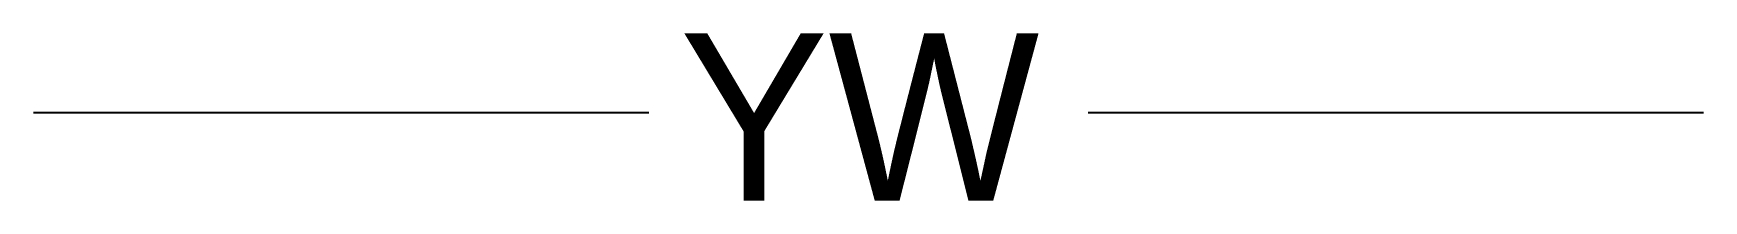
# Model space of a CAD drawing. Header units: metres. Extents: x -41890 to -39046, y -104802 to -104518.
import ezdxf

# ---------------------------------------------------------------- set-up
doc = ezdxf.new("R2010")
doc.units = ezdxf.units.M
doc.layers.add('G', color=3, linetype='Continuous')
doc.layers.add('R', color=3, linetype='Continuous')

msp = doc.modelspace()

# ---------------------------------------------------------------- linework, layer by layer
at = {"layer": 'G'}
for p, q in [((-41890.32, -104652.71), (-40842.33, -104652.71)), ((-40093.75, -104652.71), (-39045.76, -104652.71))]:
    msp.add_line(p, q, dxfattribs=at)

# ---------------------------------------------------------------- texts
at = {"layer": 'R'}
msp.add_text('YW', height=284.46, dxfattribs=at).set_placement((-40789.92, -104802.42))

doc.saveas('drawing.dxf')
